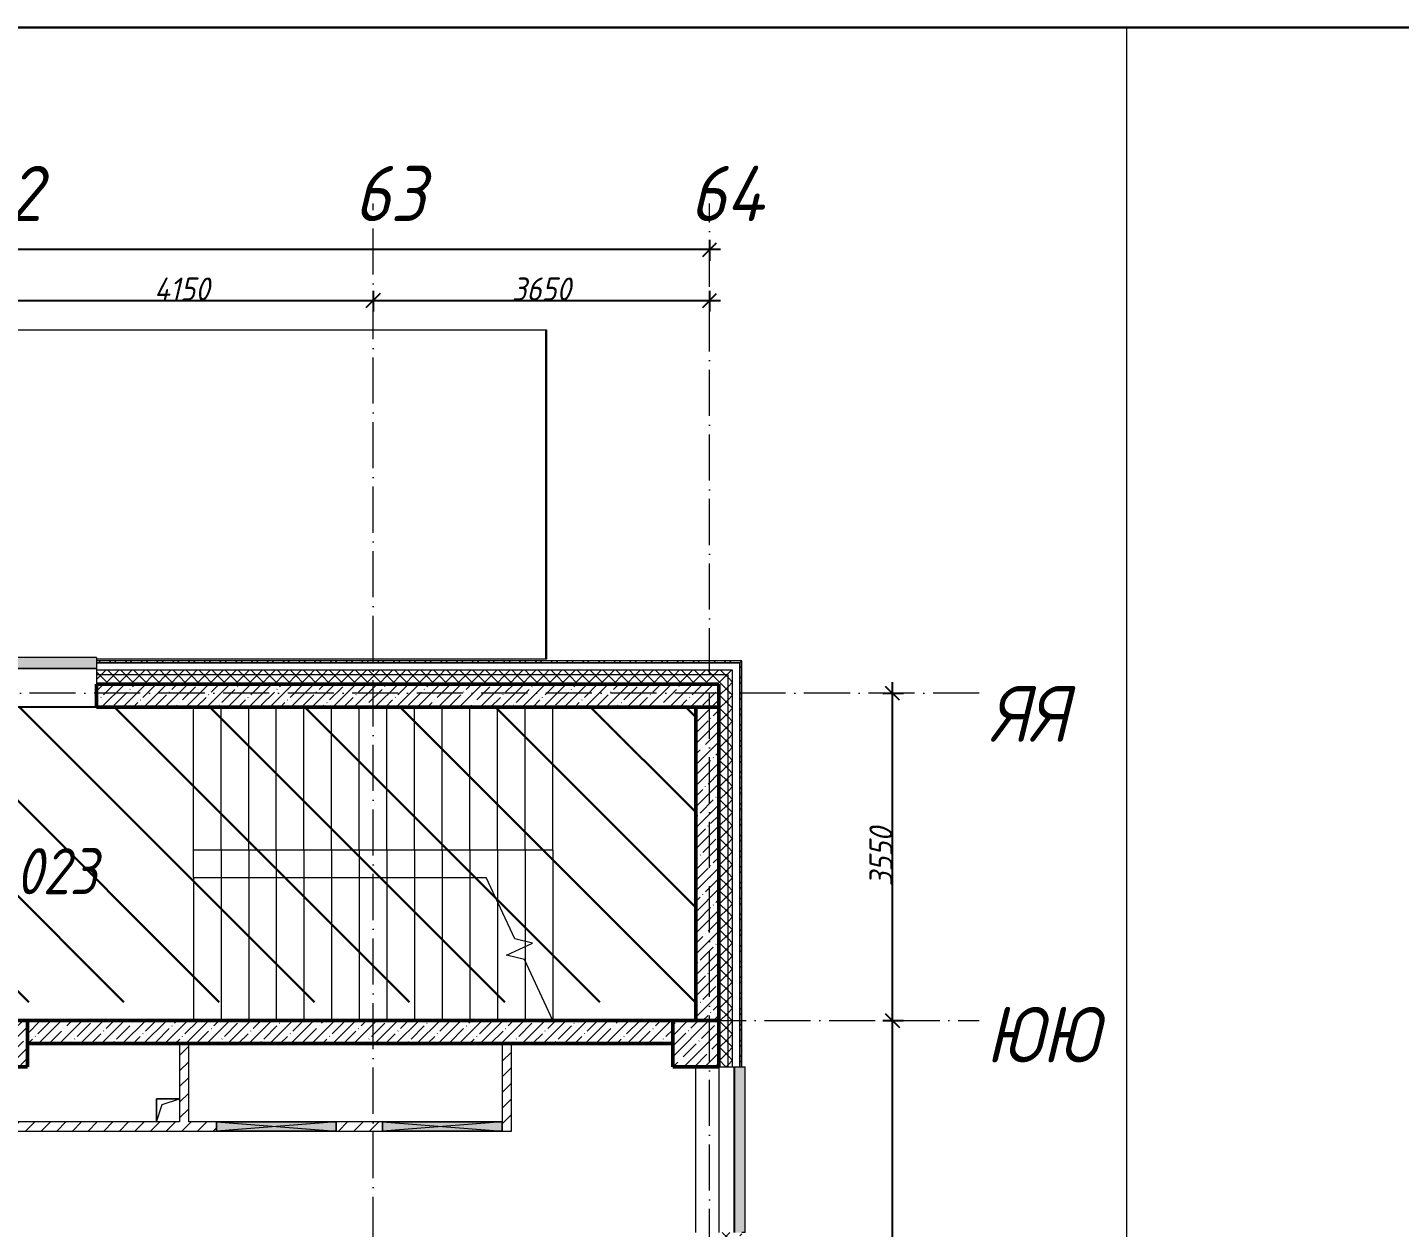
# Model space of a CAD drawing. Header units: millimetres. Extents: x -606178 to 312196, y -19338 to 632709.
# Drawn here: x -171151 to -156266, y 531580 to 544597 of the extents above; entities that cross this region are included whole.
import ezdxf

# ---------------------------------------------------------------- set-up
doc = ezdxf.new("R2010")
doc.units = ezdxf.units.MM
doc.linetypes.add('50_200_ШТРИХ_1Т_ш5_п1_п1_', pattern=[700, 500, -100, 0, -100])
for name, color, linetype, lineweight in [('4) ЛЕстницы', 5, 'Continuous', 30), ('A-____-____-DIMS', 7, 'Continuous', 9), ('A-DETL-GENF-OTLN', 7, 'Continuous', 9), ('A-FLOR-____-OTLN', 7, 'Continuous', 9), ('A-GENM-____-OTLN', 7, 'Continuous', 9), ('A-GLAZ-____-OTLN', 7, 'Continuous', 9), ('A-WALL-____-MCUT', 7, 'Continuous', 13), ('A-WALL-____-MCUT-1', 7, 'Continuous', 9), ('A-WALL-____-MCUT-2', 7, 'Continuous', 50), ('A-WALL-____-OTLN', 7, 'Continuous', 9), ('A-WALL-____-PATT-1', 7, 'Continuous', 9), ('A-WALL-FNSH-MCUT-1', 7, 'Continuous', 9), ('I-WALL-____-OTLN', 7, 'Continuous', 9), ('S-COLS-____-MCUT', 7, 'Continuous', 50), ('S-COLS-____-OTLN', 7, 'Continuous', 9), ('S-GRID-____-IDEN', 7, 'Continuous', 9), ('S-GRID-____-OTLN-1', 7, '50_200_ШТРИХ_1Т_ш5_п1_п1_', 9), ('S-STRS-____-MBND', 7, 'Continuous', 9), ('S-STRS-____-OTLN-1', 7, 'Continuous', 9), ('Марки помещений', 7, 'Continuous', 9), ('Текстовые примечания', 7, 'Continuous', 9)]:
    doc.layers.add(name, color=color, linetype=linetype, lineweight=lineweight)
doc.layers.add('A-GLAZ-____-OTLN-1', color=7, linetype='Continuous', lineweight=9, true_color=0xc0c0c0)
doc.styles.add('ISOCPEUR_I_2', font='isocpeui.ttf', dxfattribs={"width": 0.85, "height": 2.3})
doc.styles.add('ISOCPEUR_I_9', font='isocpeui.ttf', dxfattribs={"width": 0.9, "height": 250})
doc.dimstyles.new('ISO-2_5_0_9К_БОЛЬШОЙ_ОСИ', dxfattribs={"dimscale": 304.8, "dimtxt": 248.995294, "dimasz": 0.492126, "dimexe": 0.393701, "dimexo": 0, "dimgap": 0, "dimtad": 1, "dimdec": 0, "dimzin": 0, "dimdsep": 46, "dimtxsty": 'ISOCPEUR_I_9', "dimblk1": 'OBLIQUE', "dimblk2": 'OBLIQUE', "dimsah": 1, "dimcen": 0.09, "dimdle": 0.393701, "dimazin": 0, "dimtfac": 1, "dimtdec": 4, "dimtix": 1, "dimtmove": 0, "dimatfit": 3, "dimfxl": 1, "dimtvp": 1, "dimtolj": 1, "dimtzin": 0, "dimarcsym": 2})
doc.dimstyles.new('ISO-2_5_0_9К_БОЛЬШОЙ_ОСИ_2', dxfattribs={"dimscale": 304.8, "dimtxt": 248.995294, "dimasz": 0.492126, "dimexe": 0.393701, "dimexo": 0, "dimgap": 0, "dimtad": 1, "dimdec": 0, "dimzin": 0, "dimdsep": 46, "dimtxsty": 'ISOCPEUR_I_9', "dimblk1": 'OBLIQUE', "dimblk2": 'OBLIQUE', "dimsah": 1, "dimcen": 0.09, "dimdle": 0.393701, "dimazin": 0, "dimtfac": 1, "dimtdec": 4, "dimtix": 1, "dimtmove": 2, "dimatfit": 3, "dimfxl": 1, "dimtvp": 1, "dimtolj": 1, "dimtzin": 0, "dimarcsym": 2})
pattern_1 = [(45, (-264901.3, 451794.26), (-85.53659, 85.53659), []), (45, (-264844.28, 451794.26), (-85.53659, 85.53659), [])]
pattern_2 = [(45, (-264901.3, 451794.26), (-70.71068, 70.71068), []), (135, (-264901.3, 451794.26), (-70.71068, -70.71068), [])]
pattern_3 = [(45, (-264901.3, 451794.26), (-84.85281, 84.85281), [])]
pattern_4 = [(45, (-264901.3, 451794.26), (-114.04925, 114.04925), []), (45, (-264787.25, 451794.26), (-114.04925, 114.04925), [201.612, -40.322, 3.353, -36.97])]

# ---------------------------------------------------------------- blocks, each defined once
blk = doc.blocks.new('BSC_Колонна _Прямоугольная - 500х500-V104-АР1_План отверстий 2 этажа в осях 1-64_Ю-ЯЯ')
at = {"layer": 'S-COLS-____-OTLN'}
h = blk.add_hatch(dxfattribs=at)
h.set_pattern_fill('FP_117', color=256, style=0, pattern_type=2)
h.set_pattern_definition([(135, (81781.04, -101000), (-114.04925, -114.04925), []), (135, (81781.04, -100885.95), (-114.04925, -114.04925), [201.613, -40.323, 3.353, -36.97])])
h.paths.add_polyline_path([(250, 250), (-250, 250), (-250, -250), (250, -250)], flags=0)
at = {"layer": 'S-COLS-____-MCUT'}
for p, q in [((250, 250), (-250, 250)), ((-250, 250), (-250, -250)), ((250, -250), (250, 250)), ((-250, -250), (250, -250))]:
    blk.add_line(p, q, dxfattribs=at)
blk = doc.blocks.new('BSC_Колонна _Прямоугольная - 500х500-V148-АР1_План отверстий 2 этажа в осях 1-64_Ю-ЯЯ')
at = {"layer": 'S-COLS-____-OTLN'}
h = blk.add_hatch(dxfattribs=at)
h.set_pattern_fill('FP_162', color=256, style=0, pattern_type=2)
h.set_pattern_definition([(135, (81781.04, -93500), (-114.04925, -114.04925), []), (135, (81781.04, -93385.95), (-114.04925, -114.04925), [201.613, -40.323, 3.353, -36.97])])
h.paths.add_polyline_path([(250, 250), (-250, 250), (-250, -250), (250, -250)], flags=0)
at = {"layer": 'S-COLS-____-MCUT'}
for p, q in [((250, 250), (-250, 250)), ((-250, 250), (-250, -250)), ((250, -250), (250, 250)), ((-250, -250), (250, -250))]:
    blk.add_line(p, q, dxfattribs=at)
blk = doc.blocks.new('Отлив_СКБ - Отлив витража_120_НВФ-31885687-АР1_План отверстий 2 этажа в осях 1-64_Ю-ЯЯ')
at = {"layer": 'A-GLAZ-____-OTLN-1'}
for points in [[(0, 0), (0, -2), (1800, -2), (1800, 0), (1023, 0)], [(0, -83), (0, -120), (1800, -120), (1800, -2), (0, -2), (0, -63)]]:
    blk.add_hatch(color=256, dxfattribs=at).paths.add_polyline_path(points, flags=0)
at = {"layer": 'A-GLAZ-____-OTLN'}
for p, q in [((0, 0), (1800, 0)), ((1800, -2), (0, -2)), ((0, -120), (0, -83)), ((0, -120), (1800, -120)), ((1800, -83), (1800, -120))]:
    blk.add_line(p, q, dxfattribs=at)
blk = doc.blocks.new('AR_Отверстие прямоугольное _в плите_ - AR_Отверстие прямоугольное _в плите_-V183-АР1_План отверстий 2 этажа в осях 1-64_Ю-ЯЯ')
at = {"layer": 'A-GENM-____-OTLN'}
for p, q in [((125, 125), (-125, 125)), ((-125, 125), (-125, -125)), ((-125, -125), (-63, 63)), ((-63, 63), (125, 125))]:
    blk.add_line(p, q, dxfattribs=at)
blk = doc.blocks.new('Отлив_СКБ - Отлив витража_120_НВФ-31885289-АР1_План отверстий 2 этажа в осях 1-64_Ю-ЯЯ')
at = {"layer": 'A-GLAZ-____-OTLN-1'}
for points in [[(1000, 2), (1000, 120), (0, 120), (0, 2), (162, 2)], [(1000, 0), (1000, 2), (0, 2), (0, 0), (162, 0)]]:
    blk.add_hatch(color=256, dxfattribs=at).paths.add_polyline_path(points, flags=0)
at = {"layer": 'A-GLAZ-____-OTLN'}
for p, q in [((0, 83), (0, 120)), ((1000, 120), (0, 120)), ((0, 2), (1000, 2)), ((1000, 120), (1000, 83)), ((1000, 0), (0, 0))]:
    blk.add_line(p, q, dxfattribs=at)
blk = doc.blocks.new('AR_Отверстие прямоугольное _в стене__БезПР - AR_Отверстие прямоугольное _в стене__БезПР-36824044-АР1_План отверстий 2 этажа в осях 1-64_Ю-ЯЯ')
at = {"layer": 'A-GLAZ-____-OTLN'}
blk.add_hatch(color=256, dxfattribs=at).paths.add_polyline_path([(650, -50), (650, 50), (-650, 50), (-650, -50)], flags=0)
at = {"layer": 'A-DETL-GENF-OTLN'}
for p, q in [((-650, -50), (-650, 50)), ((-650, 50), (650, 50)), ((650, 50), (-650, -50)), ((-650, 50), (650, -50)), ((650, 50), (-650, 50)), ((-650, 50), (-650, -50)), ((650, 50), (650, -50)), ((650, -50), (650, 50)), ((650, -50), (-650, -50)), ((-650, -50), (650, -50))]:
    blk.add_line(p, q, dxfattribs=at)
blk = doc.blocks.new('_Oblique')
at = {"color": 0, "linetype": 'ByBlock', "lineweight": -2}
blk.add_line((-0.5, -0.5), (0.5, 0.5), dxfattribs=at)
blk = doc.blocks.new('*D4887')
at = {"layer": 'A-____-____-DIMS', "color": 0, "lineweight": -2, "transparency": 16777216}
for p, q in [((-171551, 541741), (-171551, 541515)), ((-167401, 541741), (-167401, 541515)), ((-171671, 541635), (-167281, 541635))]:
    blk.add_line(p, q, dxfattribs=at)
at = {"layer": 'Defpoints', "color": 0, "transparency": 16777216}
for p in [(-171551, 541741), (-167401, 541741), (-167401, 541635)]:
    blk.add_point(p, dxfattribs=at)
at = {"layer": 'A-____-____-DIMS', "color": 0, "lineweight": -2, "transparency": 16777216, "xscale": 150, "yscale": 150, "zscale": 150, "rotation": 180}
blk.add_blockref('_Oblique', (-171551, 541635), dxfattribs=at)
at = {"layer": 'A-____-____-DIMS', "color": 0, "lineweight": -2, "transparency": 16777216, "xscale": 150, "yscale": 150, "zscale": 150}
blk.add_blockref('_Oblique', (-167401, 541635), dxfattribs=at)
at = {"layer": 'A-____-____-DIMS', "color": 0, "transparency": 16777216, "insert": (-169476, 541760), "char_height": 250, "width": 724, "attachment_point": 5, "style": 'ISOCPEUR_I_9'}
blk.add_mtext('\\A1;4150', dxfattribs=at)
blk = doc.blocks.new('*D4888')
at = {"layer": 'A-____-____-DIMS', "color": 0, "lineweight": -2, "transparency": 16777216}
for p, q in [((-167401, 541741), (-167401, 541515)), ((-163751, 541741), (-163751, 541515)), ((-167521, 541635), (-163631, 541635))]:
    blk.add_line(p, q, dxfattribs=at)
at = {"layer": 'Defpoints', "color": 0, "transparency": 16777216}
for p in [(-167401, 541741), (-163751, 541741), (-163751, 541635)]:
    blk.add_point(p, dxfattribs=at)
at = {"layer": 'A-____-____-DIMS', "color": 0, "lineweight": -2, "transparency": 16777216, "xscale": 150, "yscale": 150, "zscale": 150, "rotation": 180}
blk.add_blockref('_Oblique', (-167401, 541635), dxfattribs=at)
at = {"layer": 'A-____-____-DIMS', "color": 0, "lineweight": -2, "transparency": 16777216, "xscale": 150, "yscale": 150, "zscale": 150}
blk.add_blockref('_Oblique', (-163751, 541635), dxfattribs=at)
at = {"layer": 'A-____-____-DIMS', "color": 0, "transparency": 16777216, "insert": (-165576, 541760), "char_height": 250, "width": 758.48, "attachment_point": 5, "style": 'ISOCPEUR_I_9'}
blk.add_mtext('\\A1;3650', dxfattribs=at)
blk = doc.blocks.new('*D4889')
at = {"layer": 'A-____-____-DIMS', "color": 0, "lineweight": -2, "transparency": 16777216}
for p, q in [((-267251, 542293), (-267251, 542067)), ((-163751, 542293), (-163751, 542067)), ((-267371, 542187), (-216018, 542187)), ((-163631, 542187), (-215139, 542187))]:
    blk.add_line(p, q, dxfattribs=at)
at = {"layer": 'Defpoints', "color": 0, "transparency": 16777216}
for p in [(-267251, 542293), (-163751, 542293), (-163751, 542187)]:
    blk.add_point(p, dxfattribs=at)
at = {"layer": 'A-____-____-DIMS', "color": 0, "lineweight": -2, "transparency": 16777216, "xscale": 150, "yscale": 150, "zscale": 150, "rotation": 180}
blk.add_blockref('_Oblique', (-267251, 542187), dxfattribs=at)
at = {"layer": 'A-____-____-DIMS', "color": 0, "lineweight": -2, "transparency": 16777216, "xscale": 150, "yscale": 150, "zscale": 150}
blk.add_blockref('_Oblique', (-163751, 542187), dxfattribs=at)
at = {"layer": 'A-____-____-DIMS', "color": 0, "transparency": 16777216, "insert": (-216119, 542514), "char_height": 250, "width": 1080.26, "attachment_point": 1, "line_spacing_factor": 1.149209, "style": 'ISOCPEUR_I_9'}
blk.add_mtext('\\A1;103500', dxfattribs=at)
blk = doc.blocks.new('*D4787')
at = {"layer": 'A-____-____-DIMS', "color": 0, "lineweight": -2, "transparency": 16777216}
for p, q in [((-161767, 527255), (-161767, 533945)), ((-161873, 533825), (-161647, 533825)), ((-161873, 527375), (-161647, 527375))]:
    blk.add_line(p, q, dxfattribs=at)
at = {"layer": 'Defpoints', "color": 0, "transparency": 16777216}
for p in [(-161873, 533825), (-161767, 533825), (-161873, 527375)]:
    blk.add_point(p, dxfattribs=at)
at = {"layer": 'A-____-____-DIMS', "color": 0, "lineweight": -2, "transparency": 16777216, "xscale": 150, "yscale": 150, "zscale": 150}
for p, rotation in [((-161767, 533825), 90), ((-161767, 527375), 270)]:
    blk.add_blockref('_Oblique', p, dxfattribs=dict(at, rotation=rotation))
at = {"layer": 'A-____-____-DIMS', "color": 0, "transparency": 16777216, "insert": (-161892, 530600), "char_height": 250, "width": 781.46, "attachment_point": 5, "rotation": 90, "style": 'ISOCPEUR_I_9'}
blk.add_mtext('\\A1;6450', dxfattribs=at)
blk = doc.blocks.new('*D4788')
at = {"layer": 'A-____-____-DIMS', "color": 0, "lineweight": -2, "transparency": 16777216}
for p, q in [((-161873, 537375), (-161647, 537375)), ((-161767, 533705), (-161767, 537495)), ((-161873, 533825), (-161647, 533825))]:
    blk.add_line(p, q, dxfattribs=at)
at = {"layer": 'Defpoints', "color": 0, "transparency": 16777216}
for p in [(-161873, 537375), (-161767, 537375), (-161873, 533825)]:
    blk.add_point(p, dxfattribs=at)
at = {"layer": 'A-____-____-DIMS', "color": 0, "lineweight": -2, "transparency": 16777216, "xscale": 150, "yscale": 150, "zscale": 150}
for p, rotation in [((-161767, 537375), 90), ((-161767, 533825), 270)]:
    blk.add_blockref('_Oblique', p, dxfattribs=dict(at, rotation=rotation))
at = {"layer": 'A-____-____-DIMS', "color": 0, "transparency": 16777216, "insert": (-161892, 535600), "char_height": 250, "width": 758.48, "attachment_point": 5, "rotation": 90, "style": 'ISOCPEUR_I_9'}
blk.add_mtext('\\A1;3550', dxfattribs=at)

msp = doc.modelspace()

# ---------------------------------------------------------------- hatches: boundary and pattern name
at = {"layer": '4) ЛЕстницы'}
h = msp.add_hatch(dxfattribs=at)
h.set_pattern_fill('ANSI31', color=256, scale=230, angle=90)
h.set_pattern_definition([(135, (-308161, 388080.6), (-516.3647, -516.3647), [])])
h.paths.add_polyline_path([(-172363.1174, 534025.3011), (-172363.1174, 537225.3011), (-163901.3011, 537225.3011), (-163901.3011, 534025.3011)])
at = {"layer": 'A-WALL-____-PATT-1'}
h = msp.add_hatch(dxfattribs=at)
h.set_pattern_fill('FP_3', color=256, style=0, pattern_type=2)
h.set_pattern_definition(pattern_1)
h.paths.add_polyline_path([(-163421.3011, 537705.3011), (-163401.3011, 537705.3011), (-163401.3011, 537725.3011), (-170401.3011, 537725.3011), (-170401.3011, 537705.3011), (-165936.4448, 537705.3011)], flags=0)
h.paths.add_polyline_path([(-171401.3011, 537705.3011), (-171401.3011, 537725.3011), (-173151.3011, 537725.3011), (-173151.3011, 537705.3011), (-173006.4475, 537705.3011)], flags=0)
h.paths.add_polyline_path([(-175657.6985, 537705.3011), (-174951.3011, 537705.3011), (-174951.3011, 537725.3011), (-175891.3011, 537725.3011), (-175891.3011, 537705.3011)], flags=0)
h = msp.add_hatch(dxfattribs=at)
h.set_pattern_fill('FP_3', color=256, style=0, pattern_type=2)
h.set_pattern_definition(pattern_1)
h.paths.add_polyline_path([(-163401.3011, 521275.3011), (-163401.3011, 522525.3011), (-163421.3011, 522525.3011), (-163421.3011, 521275.3011)], flags=0)
h.paths.add_polyline_path([(-163421.3011, 524325.3011), (-163401.3011, 524325.3011), (-163401.3011, 525525.3011), (-163421.3011, 525525.3011), (-163421.3011, 525162.9745)], flags=0)
h.paths.add_polyline_path([(-163401.3011, 527325.3011), (-163401.3011, 528525.3011), (-163421.3011, 528525.3011), (-163421.3011, 527325.3011)], flags=0)
h.paths.add_polyline_path([(-163401.3011, 530325.3011), (-163401.3011, 531525.3011), (-163421.3011, 531525.3011), (-163421.3011, 530325.3011)], flags=0)
h.paths.add_polyline_path([(-163401.3011, 533325.3011), (-163401.3011, 537705.3011), (-163421.3011, 537705.3011), (-163421.3011, 533325.3011)], flags=0)
h = msp.add_hatch(dxfattribs=at)
h.set_pattern_fill('FP_1', color=256, style=0, pattern_type=2)
h.set_pattern_definition(pattern_2)
h.paths.add_polyline_path([(-163551.3011, 537575.3011), (-163501.3011, 537575.3011), (-163501.3011, 537625.3011), (-170401.3011, 537625.3011), (-170401.3011, 537575.3011), (-165936.4448, 537575.3011)], flags=0)
h.paths.add_polyline_path([(-175657.6985, 537575.3011), (-174951.3011, 537575.3011), (-174951.3011, 537625.3011), (-176151.3011, 537625.3011), (-176151.3011, 537575.3011)], flags=0)
h.paths.add_polyline_path([(-173151.3011, 537575.3011), (-171401.3011, 537575.3011), (-171401.3011, 537625.3011), (-173151.3011, 537625.3011)], flags=0)
h.paths.add_polyline_path([(-177951.3011, 537575.3011), (-177951.3011, 537625.3011), (-179076.3011, 537625.3011), (-179076.3011, 537575.3011), (-178308.9495, 537575.3011)], flags=0)
h.paths.add_polyline_path([(-180876.3011, 537575.3011), (-180876.3011, 537625.3011), (-182001.3011, 537625.3011), (-182001.3011, 537575.3011), (-180960.2005, 537575.3011)], flags=0)
h.paths.add_polyline_path([(-187851.3011, 537575.3011), (-186651.3011, 537575.3011), (-186651.3011, 537625.3011), (-187851.3011, 537625.3011)], flags=0)
h.paths.add_polyline_path([(-189651.3011, 537575.3011), (-189651.3011, 537625.3011), (-193201.3011, 537625.3011), (-193201.3011, 537575.3011), (-190681.4541, 537575.3011)], flags=0)
h.paths.add_polyline_path([(-195001.3011, 537575.3011), (-195001.3011, 537625.3011), (-196201.3011, 537625.3011), (-196201.3011, 537575.3011)], flags=0)
h.paths.add_polyline_path([(-198001.3011, 537575.3011), (-198001.3011, 537625.3011), (-199201.3011, 537625.3011), (-199201.3011, 537575.3011)], flags=0)
h.paths.add_polyline_path([(-201001.3011, 537575.3011), (-201001.3011, 537625.3011), (-202251.3011, 537625.3011), (-202251.3011, 537575.3011), (-201286.4581, 537575.3011)], flags=0)
h.paths.add_polyline_path([(-204821.4595, 537575.3011), (-204051.3011, 537575.3011), (-204051.3011, 537625.3011), (-205251.3011, 537625.3011), (-205251.3011, 537575.3011)], flags=0)
h.paths.add_polyline_path([(-207051.3011, 537575.3011), (-207051.3011, 537625.3011), (-208251.3011, 537625.3011), (-208251.3011, 537575.3011), (-207472.7105, 537575.3011)], flags=0)
h.paths.add_polyline_path([(-210051.3011, 537575.3011), (-210051.3011, 537625.3011), (-211251.3011, 537625.3011), (-211251.3011, 537575.3011)], flags=0)
h.paths.add_polyline_path([(-213658.9628, 537575.3011), (-213051.3011, 537575.3011), (-213051.3011, 537625.3011), (-214701.3011, 537625.3011), (-214701.3011, 537575.3011), (-214542.7132, 537575.3011)], flags=0)
h = msp.add_hatch(dxfattribs=at)
h.set_pattern_fill('FP_1', color=256, style=0, pattern_type=2)
h.set_pattern_definition(pattern_2)
h.paths.add_polyline_path([(-163651.3011, 537475.3011), (-163551.3011, 537475.3011), (-163551.3011, 537575.3011), (-170401.3011, 537575.3011), (-170401.3011, 537475.3011), (-165936.4448, 537475.3011)], flags=0)
h.paths.add_polyline_path([(-171901.3011, 537475.3011), (-171401.3011, 537475.3011), (-171401.3011, 537575.3011), (-173151.3011, 537575.3011), (-173151.3011, 537481.3011), (-173076.3011, 537481.3011), (-173076.3011, 537475.3011), (-173006.4475, 537475.3011)], flags=0)
h.paths.add_polyline_path([(-175657.6985, 537475.3011), (-175026.3011, 537475.3011), (-175026.3011, 537481.3011), (-174951.3011, 537481.3011), (-174951.3011, 537575.3011), (-176151.3011, 537575.3011), (-176151.3011, 537475.3011)], flags=0)
h.paths.add_polyline_path([(-178308.9495, 537475.3011), (-178026.3011, 537475.3011), (-178026.3011, 537481.3011), (-177951.3011, 537481.3011), (-177951.3011, 537575.3011), (-179076.3011, 537575.3011), (-179076.3011, 537481.3011), (-179001.3011, 537481.3011), (-179001.3011, 537475.3011)], flags=0)
h.paths.add_polyline_path([(-180960.2005, 537475.3011), (-180951.3011, 537475.3011), (-180951.3011, 537481.3011), (-180876.3011, 537481.3011), (-180876.3011, 537575.3011), (-182001.3011, 537575.3011), (-182001.3011, 537475.3011), (-181501.3011, 537475.3011)], flags=0)
h.paths.add_polyline_path([(-187401.3011, 537475.3011), (-186726.3011, 537475.3011), (-186726.3011, 537481.3011), (-186651.3011, 537481.3011), (-186651.3011, 537575.3011), (-187851.3011, 537575.3011), (-187851.3011, 537481.3011), (-187776.3011, 537481.3011), (-187776.3011, 537475.3011)], flags=0)
h.paths.add_polyline_path([(-189651.3011, 537475.3011), (-189651.3011, 537575.3011), (-193201.3011, 537575.3011), (-193201.3011, 537481.3011), (-193126.3011, 537481.3011), (-193126.3011, 537475.3011), (-190151.3011, 537475.3011)], flags=0)
h.paths.add_polyline_path([(-196201.3011, 537475.3011), (-195076.3011, 537475.3011), (-195076.3011, 537481.3011), (-195001.3011, 537481.3011), (-195001.3011, 537575.3011), (-196201.3011, 537575.3011)], flags=0)
h.paths.add_polyline_path([(-199126.3011, 537475.3011), (-198076.3011, 537475.3011), (-198076.3011, 537481.3011), (-198001.3011, 537481.3011), (-198001.3011, 537575.3011), (-199201.3011, 537575.3011), (-199201.3011, 537481.3011), (-199126.3011, 537481.3011)], flags=0)
h.paths.add_polyline_path([(-201076.3011, 537475.3011), (-201076.3011, 537481.3011), (-201001.3011, 537481.3011), (-201001.3011, 537575.3011), (-202251.3011, 537575.3011), (-202251.3011, 537481.3011), (-202176.3011, 537481.3011), (-202176.3011, 537475.3011), (-201286.4581, 537475.3011)], flags=0)
h.paths.add_polyline_path([(-204126.3011, 537475.3011), (-204126.3011, 537481.3011), (-204051.3011, 537481.3011), (-204051.3011, 537575.3011), (-205251.3011, 537575.3011), (-205251.3011, 537481.3011), (-205176.3011, 537481.3011), (-205176.3011, 537475.3011), (-204821.4595, 537475.3011)], flags=0)
h.paths.add_polyline_path([(-207126.3011, 537475.3011), (-207126.3011, 537481.3011), (-207051.3011, 537481.3011), (-207051.3011, 537575.3011), (-208251.3011, 537575.3011), (-208251.3011, 537481.3011), (-208176.3011, 537481.3011), (-208176.3011, 537475.3011), (-207472.7105, 537475.3011)], flags=0)
h.paths.add_polyline_path([(-211176.3011, 537475.3011), (-210126.3011, 537475.3011), (-210126.3011, 537481.3011), (-210051.3011, 537481.3011), (-210051.3011, 537575.3011), (-211251.3011, 537575.3011), (-211251.3011, 537481.3011), (-211176.3011, 537481.3011)], flags=0)
h.paths.add_polyline_path([(-213126.3011, 537475.3011), (-213126.3011, 537481.3011), (-213051.3011, 537481.3011), (-213051.3011, 537575.3011), (-214701.3011, 537575.3011), (-214701.3011, 537475.3011), (-213658.9628, 537475.3011)], flags=0)
h = msp.add_hatch(dxfattribs=at)
h.set_pattern_fill('FP_1', color=256, style=0, pattern_type=2)
h.set_pattern_definition(pattern_2)
h.paths.add_polyline_path([(-163501.3011, 498610.3011), (-163501.3011, 498875.3011), (-163551.3011, 498875.3011), (-163551.3011, 498610.3011)], flags=0)
h.paths.add_polyline_path([(-163551.3011, 499875.3011), (-163501.3011, 499875.3011), (-163501.3011, 507575.3011), (-163551.3011, 507575.3011), (-163551.3011, 502561.2016)], flags=0)
h.paths.add_polyline_path([(-163551.3011, 521275.3011), (-163501.3011, 521275.3011), (-163501.3011, 522525.3011), (-163551.3011, 522525.3011), (-163551.3011, 521934.1498)], flags=0)
h.paths.add_polyline_path([(-163551.3011, 524325.3011), (-163501.3011, 524325.3011), (-163501.3011, 525525.3011), (-163551.3011, 525525.3011), (-163551.3011, 525162.9745)], flags=0)
h.paths.add_polyline_path([(-163501.3011, 527325.3011), (-163501.3011, 528525.3011), (-163551.3011, 528525.3011), (-163551.3011, 527325.3011)], flags=0)
h.paths.add_polyline_path([(-163501.3011, 530325.3011), (-163501.3011, 531525.3011), (-163551.3011, 531525.3011), (-163551.3011, 530325.3011)], flags=0)
h.paths.add_polyline_path([(-163501.3011, 533325.3011), (-163501.3011, 537575.3011), (-163551.3011, 537575.3011), (-163551.3011, 533325.3011)], flags=0)
h = msp.add_hatch(dxfattribs=at)
h.set_pattern_fill('FP_13', color=256, style=0, pattern_type=2)
h.set_pattern_definition(pattern_4)
h.paths.add_polyline_path([(-163651.3011, 537225.3011), (-163651.3011, 537475.3011), (-170401.3011, 537475.3011), (-170401.3011, 537225.3011), (-165936.4448, 537225.3011)], flags=0)
h = msp.add_hatch(dxfattribs=at)
h.set_pattern_fill('FP_1', color=256, style=0, pattern_type=2)
h.set_pattern_definition(pattern_2)
h.paths.add_polyline_path([(-163651.3011, 498610.3011), (-163551.3011, 498610.3011), (-163551.3011, 498875.3011), (-163651.3011, 498875.3011)], flags=0)
h.paths.add_polyline_path([(-163551.3011, 499875.3011), (-163551.3011, 507575.3011), (-163645.3011, 507575.3011), (-163645.3011, 507500.3011), (-163651.3011, 507500.3011), (-163651.3011, 499875.3011)], flags=0)
h.paths.add_polyline_path([(-163551.3011, 521275.3011), (-163551.3011, 522525.3011), (-163645.3011, 522525.3011), (-163645.3011, 522450.3011), (-163651.3011, 522450.3011), (-163651.3011, 521350.3011), (-163645.3011, 521350.3011), (-163645.3011, 521275.3011)], flags=0)
h.paths.add_polyline_path([(-163645.3011, 524325.3011), (-163551.3011, 524325.3011), (-163551.3011, 525525.3011), (-163651.3011, 525525.3011), (-163651.3011, 524400.3011), (-163645.3011, 524400.3011), (-163645.3011, 524331.3011)], flags=0)
h.paths.add_polyline_path([(-163645.3011, 527325.3011), (-163551.3011, 527325.3011), (-163551.3011, 528525.3011), (-163645.3011, 528525.3011), (-163645.3011, 528450.3011), (-163651.3011, 528450.3011), (-163651.3011, 527400.3011), (-163645.3011, 527400.3011), (-163645.3011, 527331.3011)], flags=0)
h.paths.add_polyline_path([(-163645.3011, 530325.3011), (-163551.3011, 530325.3011), (-163551.3011, 531525.3011), (-163645.3011, 531525.3011), (-163645.3011, 531450.3011), (-163651.3011, 531450.3011), (-163651.3011, 530400.3011), (-163645.3011, 530400.3011), (-163645.3011, 530331.3011)], flags=0)
h.paths.add_polyline_path([(-163551.3011, 533325.3011), (-163551.3011, 537475.3011), (-163651.3011, 537475.3011), (-163651.3011, 533325.3011)], flags=0)
h = msp.add_hatch(dxfattribs=at)
h.set_pattern_fill('FP_13', color=256, style=0, pattern_type=2)
h.set_pattern_definition(pattern_4)
h.paths.add_polyline_path([(-163651.3011, 533825.3011), (-163651.3011, 537225.3011), (-163901.3011, 537225.3011), (-163901.3011, 533825.3011)], flags=0)
h = msp.add_hatch(dxfattribs=at)
h.set_pattern_fill('FP_13', color=256, style=0, pattern_type=2)
h.set_pattern_definition(pattern_4)
h.paths.add_polyline_path([(-164151.3011, 533575.3011), (-164151.3011, 533825.3011), (-171151.3011, 533825.3011), (-171151.3011, 533575.3011), (-164168.9441, 533575.3011)], flags=0)
h = msp.add_hatch(dxfattribs=at)
h.set_pattern_fill('FP_4', color=256, style=0, pattern_type=2)
h.set_pattern_definition(pattern_3)
h.paths.add_polyline_path([(-169501.3011, 532725.3011), (-169401.3011, 532725.3011), (-169401.3011, 533575.3011), (-169501.3011, 533575.3011)], flags=0)
h = msp.add_hatch(dxfattribs=at)
h.set_pattern_fill('FP_4', color=256, style=0, pattern_type=2)
h.set_pattern_definition(pattern_3)
h.paths.add_polyline_path([(-165936.4448, 532625.3011), (-165901.3011, 532625.3011), (-165901.3011, 533574.9536), (-166001.3011, 533574.9536), (-166001.3011, 532625.3011)], flags=0)
h = msp.add_hatch(dxfattribs=at)
h.set_pattern_fill('FP_4', color=256, style=0, pattern_type=2)
h.set_pattern_definition(pattern_3)
h.paths.add_polyline_path([(-170951.3011, 532625.3011), (-170951.3011, 532725.3011), (-171651.3011, 532725.3011), (-171651.3011, 532625.3011)], flags=0)
h = msp.add_hatch(dxfattribs=at)
h.set_pattern_fill('FP_4', color=256, style=0, pattern_type=2)
h.set_pattern_definition(pattern_3)
h.paths.add_polyline_path([(-170951.3011, 532625.3011), (-169101.3011, 532625.3011), (-169101.3011, 532725.3011), (-170951.3011, 532725.3011)], flags=0)
h.paths.add_polyline_path([(-167301.3011, 532625.3011), (-167301.3011, 532725.3011), (-167801.3011, 532725.3011), (-167801.3011, 532625.3011), (-167703.9455, 532625.3011)], flags=0)

# ---------------------------------------------------------------- linework, layer by layer
at = {"color": 1, "lineweight": 0}
msp.add_lwpolyline([(-272464.0879, 544596.983), (-159228.0879, 544596.983), (-159228.0879, 445768.983), (-272464.0879, 445768.983)], close=True, dxfattribs=at)
msp.add_lwpolyline([(-172451.3011, 533825.3011), (-163901.3011, 533825.3011), (-163901.3011, 537224.9536), (-172451.3011, 537224.9536)], close=True)
at = {"layer": 'A-FLOR-____-OTLN'}
for p, q in [((-169351.3011, 535375.3011), (-169351.3011, 537225.3011)), ((-169751.3011, 532975.3011), (-169501.3011, 532975.3011)), ((-169751.3011, 532725.3011), (-169751.3011, 532975.3011))]:
    msp.add_line(p, q, dxfattribs=at)
at = {"layer": 'A-WALL-____-MCUT'}
for p, q in [((-163421.3011, 537705.3011), (-170401.3011, 537705.3011)), ((-170401.3011, 537705.3011), (-170401.3011, 537475.3011)), ((-163421.3011, 537475.3011), (-163421.3011, 537705.3011)), ((-163651.3011, 537475.3011), (-163651.3011, 537225.3011)), ((-163421.3011, 533325.3011), (-163421.3011, 537475.3011)), ((-163651.3011, 533325.3011), (-163421.3011, 533325.3011))]:
    msp.add_line(p, q, dxfattribs=at)
at = {"layer": 'A-WALL-____-MCUT-1'}
for p, q in [((-163501.3011, 537625.3011), (-170401.3011, 537625.3011)), ((-163551.3011, 537575.3011), (-170401.3011, 537575.3011)), ((-163551.3011, 533325.3011), (-163551.3011, 537575.3011)), ((-163501.3011, 533325.3011), (-163501.3011, 537625.3011))]:
    msp.add_line(p, q, dxfattribs=at)
at = {"layer": 'A-WALL-____-MCUT-2'}
for p, q in [((-170401.3011, 537475.3011), (-163651.3011, 537475.3011)), ((-170401.3011, 537475.3011), (-170401.3011, 537225.3011)), ((-163651.3011, 533825.3011), (-163651.3011, 537475.3011)), ((-163651.3011, 537225.3011), (-170401.3011, 537225.3011)), ((-163901.3011, 537225.3011), (-163901.3011, 533825.3011)), ((-163651.3011, 537225.3011), (-163651.3011, 533825.3011)), ((-164151.3011, 533825.3011), (-171151.3011, 533825.3011)), ((-171151.3011, 533575.3011), (-164151.3011, 533575.3011))]:
    msp.add_line(p, q, dxfattribs=at)
at = {"layer": 'A-WALL-____-OTLN'}
for p, q in [((-170401.3011, 537225.3011), (-171401.3011, 537225.3011)), ((-163901.3011, 531525.3011), (-163901.3011, 533325.3011)), ((-163651.3011, 533325.3011), (-163651.3011, 531525.3011))]:
    msp.add_line(p, q, dxfattribs=at)
at = {"layer": 'A-WALL-FNSH-MCUT-1'}
for p, q in [((-163401.3011, 537725.3011), (-170401.3011, 537725.3011)), ((-170401.3011, 537725.3011), (-170401.3011, 537705.3011)), ((-170401.3011, 537705.3011), (-163421.3011, 537705.3011)), ((-163421.3011, 537705.3011), (-163421.3011, 533325.3011)), ((-163401.3011, 533325.3011), (-163401.3011, 537725.3011)), ((-169501.3011, 533575.3011), (-169501.3011, 532725.3011)), ((-169401.3011, 532725.3011), (-169401.3011, 533575.3011)), ((-166001.3011, 533574.9536), (-166001.3011, 532725.3011)), ((-165901.3011, 533574.9536), (-166001.3011, 533574.9536)), ((-165901.3011, 532625.3011), (-165901.3011, 533574.9536)), ((-163421.3011, 533325.3011), (-163401.3011, 533325.3011)), ((-171651.3011, 532625.3011), (-169101.3011, 532625.3011)), ((-169501.3011, 532725.3011), (-171551.3011, 532725.3011)), ((-169101.3011, 532725.3011), (-169401.3011, 532725.3011)), ((-167301.3011, 532725.3011), (-167801.3011, 532725.3011)), ((-167801.3011, 532625.3011), (-167301.3011, 532625.3011)), ((-166001.3011, 532625.3011), (-165901.3011, 532625.3011))]:
    msp.add_line(p, q, dxfattribs=at)
at = {"layer": 'I-WALL-____-OTLN'}
for p, q in [((-177971.0308, 541318.9883), (-165519.9712, 541318.9883)), ((-165525.9712, 541312.9883), (-177971.0308, 541312.9883)), ((-165525.9712, 537744.3011), (-165525.9712, 541318.9883)), ((-165519.9712, 541318.9883), (-165519.9712, 537744.3011)), ((-170401.3011, 537750.3011), (-165525.9712, 537750.3011)), ((-165519.9712, 537744.3011), (-170401.3011, 537744.3011))]:
    msp.add_line(p, q, dxfattribs=at)
at = {"layer": 'S-GRID-____-OTLN-1'}
for p, q in [((-167401.3011, 501310.9415), (-167401.3011, 542687.1106)), ((-163751.3011, 491375.8881), (-163751.3011, 542687.1106)), ((-160826.8945, 537375.3011), (-269570.0713, 537375.3011)), ((-269570.0713, 533825.3011), (-160826.8945, 533825.3011))]:
    msp.add_line(p, q, dxfattribs=at)
at = {"layer": 'S-STRS-____-MBND'}
for p, q in [((-165865.5168, 534713.5896), (-166174.0779, 535375.3011)), ((-165671.0789, 534666.3352), (-165865.5168, 534713.5896)), ((-165954.3001, 534534.267), (-165671.0789, 534666.3352)), ((-165759.8622, 534487.0127), (-165954.3001, 534534.267)), ((-165451.3011, 533825.3011), (-165759.8622, 534487.0127))]:
    msp.add_line(p, q, dxfattribs=at)
at = {"layer": 'S-STRS-____-OTLN-1'}
for p, q in [((-169351.3011, 535674.9536), (-169351.3011, 537224.9536)), ((-169051.3011, 537224.9536), (-169351.3011, 537224.9536)), ((-168751.3011, 537224.9536), (-169051.3011, 537224.9536)), ((-169051.3011, 535674.9536), (-169051.3011, 537224.9536)), ((-169051.3011, 535674.9536), (-169051.3011, 537224.9536)), ((-168451.3011, 537224.9536), (-168751.3011, 537224.9536)), ((-168751.3011, 535674.9536), (-168751.3011, 537224.9536)), ((-168751.3011, 535674.9536), (-168751.3011, 537224.9536)), ((-168151.3011, 537224.9536), (-168451.3011, 537224.9536)), ((-168451.3011, 535674.9536), (-168451.3011, 537224.9536)), ((-168451.3011, 535674.9536), (-168451.3011, 537224.9536)), ((-167851.3011, 537224.9536), (-168151.3011, 537224.9536)), ((-168151.3011, 535674.9536), (-168151.3011, 537224.9536)), ((-168151.3011, 535674.9536), (-168151.3011, 537224.9536)), ((-167551.3011, 537224.9536), (-167851.3011, 537224.9536)), ((-167851.3011, 535674.9536), (-167851.3011, 537224.9536)), ((-167851.3011, 535674.9536), (-167851.3011, 537224.9536)), ((-167251.3011, 537224.9536), (-167551.3011, 537224.9536)), ((-167551.3011, 535674.9536), (-167551.3011, 537224.9536)), ((-167551.3011, 535674.9536), (-167551.3011, 537224.9536)), ((-166951.3011, 537224.9536), (-167251.3011, 537224.9536)), ((-167251.3011, 535674.9536), (-167251.3011, 537224.9536)), ((-167251.3011, 535674.9536), (-167251.3011, 537224.9536)), ((-166651.3011, 537224.9536), (-166951.3011, 537224.9536)), ((-166951.3011, 535674.9536), (-166951.3011, 537224.9536)), ((-166951.3011, 535674.9536), (-166951.3011, 537224.9536)), ((-166351.3011, 537224.9536), (-166651.3011, 537224.9536)), ((-166651.3011, 535674.9536), (-166651.3011, 537224.9536)), ((-166651.3011, 535674.9536), (-166651.3011, 537224.9536)), ((-166051.3011, 537224.9536), (-166351.3011, 537224.9536)), ((-166351.3011, 535674.9536), (-166351.3011, 537224.9536)), ((-166351.3011, 535674.9536), (-166351.3011, 537224.9536)), ((-165751.3011, 537224.9536), (-166051.3011, 537224.9536)), ((-166051.3011, 535674.9536), (-166051.3011, 537224.9536)), ((-166051.3011, 535674.9536), (-166051.3011, 537224.9536)), ((-165451.3011, 537224.9536), (-165751.3011, 537224.9536)), ((-165751.3011, 535674.9536), (-165751.3011, 537224.9536)), ((-165751.3011, 535674.9536), (-165751.3011, 537224.9536)), ((-163901.3011, 537224.9536), (-165451.3011, 537224.9536)), ((-165451.3011, 535674.9536), (-165451.3011, 537224.9536)), ((-165451.3011, 535674.9536), (-165451.3011, 537224.9536)), ((-169051.3011, 535674.9536), (-169351.3011, 535674.9536)), ((-168751.3011, 535674.9536), (-169051.3011, 535674.9536)), ((-169051.3011, 535674.9536), (-169051.3011, 535375.3011)), ((-169051.3011, 535674.9536), (-169051.3011, 535375.3011)), ((-168451.3011, 535674.9536), (-168751.3011, 535674.9536)), ((-168751.3011, 535674.9536), (-168751.3011, 535375.3011)), ((-168751.3011, 535674.9536), (-168751.3011, 535375.3011)), ((-168151.3011, 535674.9536), (-168451.3011, 535674.9536)), ((-168451.3011, 535674.9536), (-168451.3011, 535375.3011)), ((-168451.3011, 535674.9536), (-168451.3011, 535375.3011)), ((-167851.3011, 535674.9536), (-168151.3011, 535674.9536)), ((-168151.3011, 535674.9536), (-168151.3011, 535375.3011)), ((-168151.3011, 535674.9536), (-168151.3011, 535375.3011)), ((-167551.3011, 535674.9536), (-167851.3011, 535674.9536)), ((-167851.3011, 535674.9536), (-167851.3011, 535375.3011)), ((-167851.3011, 535674.9536), (-167851.3011, 535375.3011)), ((-167251.3011, 535674.9536), (-167551.3011, 535674.9536)), ((-167551.3011, 535674.9536), (-167551.3011, 535375.3011)), ((-167551.3011, 535674.9536), (-167551.3011, 535375.3011)), ((-166951.3011, 535674.9536), (-167251.3011, 535674.9536)), ((-167251.3011, 535674.9536), (-167251.3011, 535375.3011)), ((-167251.3011, 535674.9536), (-167251.3011, 535375.3011)), ((-166651.3011, 535674.9536), (-166951.3011, 535674.9536)), ((-166951.3011, 535674.9536), (-166951.3011, 535375.3011)), ((-166951.3011, 535674.9536), (-166951.3011, 535375.3011)), ((-166351.3011, 535674.9536), (-166651.3011, 535674.9536)), ((-166651.3011, 535674.9536), (-166651.3011, 535375.3011)), ((-166651.3011, 535674.9536), (-166651.3011, 535375.3011)), ((-166051.3011, 535674.9536), (-166351.3011, 535674.9536)), ((-166351.3011, 535674.9536), (-166351.3011, 535375.3011)), ((-166351.3011, 535674.9536), (-166351.3011, 535375.3011)), ((-165751.3011, 535674.9536), (-166051.3011, 535674.9536)), ((-166051.3011, 535674.9536), (-166051.3011, 535112.0053)), ((-166051.3011, 535674.9536), (-166051.3011, 535112.0053)), ((-165451.3011, 535674.9536), (-165751.3011, 535674.9536)), ((-165751.3011, 535674.9536), (-165751.3011, 534685.8317)), ((-165751.3011, 535674.9536), (-165751.3011, 534685.8317)), ((-165451.3011, 535674.9536), (-165451.3011, 533825.3011)), ((-165451.3011, 535674.9536), (-165451.3011, 533825.3011)), ((-169351.3011, 535375.3011), (-169351.3011, 533825.3011)), ((-169351.3011, 535375.3011), (-169051.3011, 535375.3011)), ((-169351.3011, 535375.3011), (-169351.3011, 533825.3011)), ((-169051.3011, 535375.3011), (-168751.3011, 535375.3011)), ((-169051.3011, 535375.3011), (-169051.3011, 533825.3011)), ((-169051.3011, 535375.3011), (-169051.3011, 533825.3011)), ((-168751.3011, 535375.3011), (-168451.3011, 535375.3011)), ((-168751.3011, 535375.3011), (-168751.3011, 533825.3011)), ((-168751.3011, 535375.3011), (-168751.3011, 533825.3011)), ((-168451.3011, 535375.3011), (-168151.3011, 535375.3011)), ((-168451.3011, 535375.3011), (-168451.3011, 533825.3011)), ((-168451.3011, 535375.3011), (-168451.3011, 533825.3011)), ((-168151.3011, 535375.3011), (-167851.3011, 535375.3011)), ((-168151.3011, 535375.3011), (-168151.3011, 533825.3011)), ((-168151.3011, 535375.3011), (-168151.3011, 533825.3011)), ((-167851.3011, 535375.3011), (-167551.3011, 535375.3011)), ((-167851.3011, 535375.3011), (-167851.3011, 533825.3011)), ((-167851.3011, 535375.3011), (-167851.3011, 533825.3011)), ((-167551.3011, 535375.3011), (-167251.3011, 535375.3011)), ((-167551.3011, 535375.3011), (-167551.3011, 533825.3011)), ((-167551.3011, 535375.3011), (-167551.3011, 533825.3011)), ((-167251.3011, 535375.3011), (-166951.3011, 535375.3011)), ((-167251.3011, 535375.3011), (-167251.3011, 533825.3011)), ((-167251.3011, 535375.3011), (-167251.3011, 533825.3011)), ((-166951.3011, 535375.3011), (-166651.3011, 535375.3011)), ((-166951.3011, 535375.3011), (-166951.3011, 533825.3011)), ((-166951.3011, 535375.3011), (-166951.3011, 533825.3011)), ((-166651.3011, 535375.3011), (-166351.3011, 535375.3011)), ((-166651.3011, 535375.3011), (-166651.3011, 533825.3011)), ((-166651.3011, 535375.3011), (-166651.3011, 533825.3011)), ((-166351.3011, 535375.3011), (-166174.0779, 535375.3011)), ((-166351.3011, 535375.3011), (-166351.3011, 533825.3011)), ((-166351.3011, 535375.3011), (-166351.3011, 533825.3011)), ((-166051.3011, 535112.0053), (-166051.3011, 533825.3011)), ((-166051.3011, 535112.0053), (-166051.3011, 533825.3011)), ((-165751.3011, 534685.8317), (-165751.3011, 534628.927)), ((-165751.3011, 534685.8317), (-165751.3011, 534628.927)), ((-165751.3011, 534628.927), (-165751.3011, 534468.6532)), ((-165751.3011, 534628.927), (-165751.3011, 534468.6532)), ((-165751.3011, 534468.6532), (-165751.3011, 533825.3011)), ((-165751.3011, 534468.6532), (-165751.3011, 533825.3011))]:
    msp.add_line(p, q, dxfattribs=at)
at = {"layer": 'Текстовые примечания', "color": 1, "lineweight": 30}
msp.add_lwpolyline([(-19349.125, 544596.983), (-401724.6123, 544596.983)], dxfattribs=at)

# ---------------------------------------------------------------- block references
at = {"layer": 'A-GENM-____-OTLN'}
msp.add_blockref('AR_Отверстие прямоугольное _в плите_ - AR_Отверстие прямоугольное _в плите_-V183-АР1_План отверстий 2 этажа в осях 1-64_Ю-ЯЯ', (-169626.3011, 532850.3011), dxfattribs=at)
at = {"layer": 'A-GLAZ-____-OTLN'}
for name, p in [('Отлив_СКБ - Отлив витража_120_НВФ-31885289-АР1_План отверстий 2 этажа в осях 1-64_Ю-ЯЯ', (-171401.3011, 537642.3011)), ('AR_Отверстие прямоугольное _в стене__БезПР - AR_Отверстие прямоугольное _в стене__БезПР-36824044-АР1_План отверстий 2 этажа в осях 1-64_Ю-ЯЯ', (-168451.3011, 532675.3011)), ('AR_Отверстие прямоугольное _в стене__БезПР - AR_Отверстие прямоугольное _в стене__БезПР-36824044-АР1_План отверстий 2 этажа в осях 1-64_Ю-ЯЯ', (-166651.3011, 532675.3011))]:
    msp.add_blockref(name, p, dxfattribs=at)
at = {"layer": 'A-GLAZ-____-OTLN', "rotation": 90}
msp.add_blockref('Отлив_СКБ - Отлив витража_120_НВФ-31885687-АР1_План отверстий 2 этажа в осях 1-64_Ю-ЯЯ', (-163484.3011, 531525.3011), dxfattribs=at)
at = {"layer": 'S-COLS-____-OTLN', "rotation": 269.9999999999997}
for name, p in [('BSC_Колонна _Прямоугольная - 500х500-V148-АР1_План отверстий 2 этажа в осях 1-64_Ю-ЯЯ', (-171401.3011, 533575.3011)), ('BSC_Колонна _Прямоугольная - 500х500-V104-АР1_План отверстий 2 этажа в осях 1-64_Ю-ЯЯ', (-163901.3011, 533575.3011))]:
    msp.add_blockref(name, p, dxfattribs=at)

# ---------------------------------------------------------------- texts
at = {"layer": 'S-GRID-____-IDEN', "char_height": 600, "attachment_point": 1, "style": 'ISOCPEUR_I_9'}
for s, insert, width in [('62', (-171756.2294, 543095.8852), 404.0505), ('63', (-167606.2294, 543095.8852), 404.0505), ('64', (-163965.2294, 543095.8852), 425.696062), ('ЯЯ', (-160711.9649, 537451.377), 447.341625), ('ЮЮ', (-160752.674, 533971.9336), 533.923875)]:
    msp.add_mtext(s, dxfattribs=dict(at, insert=insert, width=width))
at = {"layer": 'Марки помещений', "insert": (-171692.9393, 535695.3989), "char_height": 500, "width": 785.65375, "attachment_point": 1, "style": 'ISOCPEUR_I_2'}
msp.add_mtext('2.023', dxfattribs=at)

# ---------------------------------------------------------------- dimensions: what is measured, and where the dimension line sits
at = {"layer": 'A-____-____-DIMS'}
dim = msp.add_linear_dim(base=(-163751.3011, 542186.9277), p1=(-267251.3011, 542292.9937), p2=(-163751.3011, 542292.9937), dimstyle='ISO-2_5_0_9К_БОЛЬШОЙ_ОСИ_2', override={"dimpost": '<>', "dimfxl": 103500}, dxfattribs=at)
dim.commit()
dim.dimension.update_dxf_attribs({"geometry": '*D4889', "text_midpoint": (-215578.4508, 542346.875), "dimtype": 160})
for base, p1, p2, override, picture, middle in [((-167401.3011, 541634.7084), (-171551.3011, 541740.7745), (-167401.3011, 541740.7745), {"dimpost": '<>', "dimfxl": 4150}, '*D4887', (-169476.3011, 541759.7084)), ((-163751.3011, 541634.7084), (-167401.3011, 541740.7745), (-163751.3011, 541740.7745), {"dimpost": '<>', "dimfxl": 3650}, '*D4888', (-165576.3011, 541759.7084))]:
    dim = msp.add_linear_dim(base=base, p1=p1, p2=p2, dimstyle='ISO-2_5_0_9К_БОЛЬШОЙ_ОСИ', override=override, dxfattribs=at)
    dim.commit()
    dim.dimension.update_dxf_attribs({"geometry": picture, "text_midpoint": middle})
for base, p1, p2, override, picture, middle in [((-161767.0596, 537375.3011), (-161873.1256, 533825.3011), (-161873.1256, 537375.3011), {"dimpost": '<>', "dimfxl": 3550}, '*D4788', (-161892.0596, 535600.3011)), ((-161767.0596, 533825.3011), (-161873.1256, 527375.3011), (-161873.1256, 533825.3011), {"dimpost": '<>', "dimfxl": 6450}, '*D4787', (-161892.0596, 530600.3011))]:
    dim = msp.add_linear_dim(base=base, p1=p1, p2=p2, angle=90, dimstyle='ISO-2_5_0_9К_БОЛЬШОЙ_ОСИ', override=override, dxfattribs=at)
    dim.commit()
    dim.dimension.update_dxf_attribs({"geometry": picture, "text_midpoint": middle})

doc.saveas('drawing.dxf')
